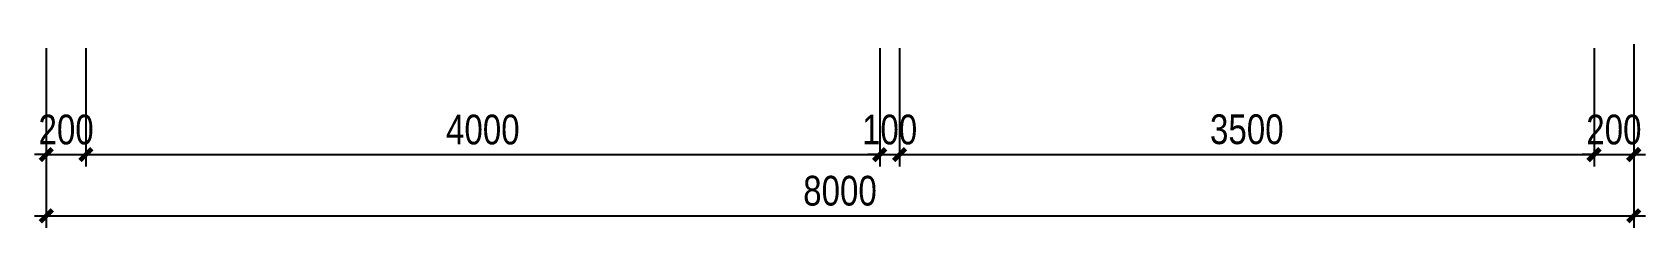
# Model space of a CAD drawing. Extents: x 160245 to 405305, y -111140 to 232735.
# Drawn here: x 251475 to 259616, y -105387 to -104402 of the extents above; entities that cross this region are included whole.
import ezdxf

# ---------------------------------------------------------------- set-up
doc = ezdxf.new("R2010")
doc.units = 0
doc.header["$LTSCALE"] = 10
doc.header["$MEASUREMENT"] = 0
doc.layers.get('Defpoints').update_dxf_attribs({"color": 229})
doc.layers.add('P-o 原建筑尺寸', color=8, linetype='Continuous')
doc.styles.add('PDC DIM', font='PMingLiU-ExtB.ttf', dxfattribs={"width": 0.85})
doc.dimstyles.new('PDC-A2', dxfattribs={"dimscale": 0, "dimtxt": 2.5, "dimasz": 1, "dimexe": 1, "dimexo": 1, "dimgap": 0.7, "dimtad": 1, "dimdec": 0, "dimtxsty": 'PDC DIM', "dimblk": 'ARCHTICK', "dimcen": 1, "dimdle": 1, "dimclrd": 8, "dimclre": 8, "dimclrt": 9, "dimadec": 0, "dimazin": 0, "dimtfac": 1, "dimtdec": 0, "dimtix": 1, "dimtmove": 2, "dimatfit": 3, "dimldrblk": 'PDC A2 T R', "dimfxl": 10, "dimfxlon": 1, "dimarcsym": 0})

# ---------------------------------------------------------------- blocks, each defined once
blk = doc.blocks.new('_ArchTick')
at = {"color": 0, "linetype": 'ByBlock', "const_width": 0.4}
blk.add_lwpolyline([(-0.5, -0.5), (0.5, 0.5)], dxfattribs=at)
blk = doc.blocks.new('*D1305')
at = {"layer": 'Defpoints', "color": 0, "transparency": 16777216}
for p in [(251545.2, -104421.9), (251745.2, -104421.9), (251745.2, -105018.6)]:
    blk.add_point(p, dxfattribs=at)
at = {"layer": 'P-o 原建筑尺寸', "color": 8, "lineweight": -2, "transparency": 16777216}
for p, q in [((251545.2, -104481.9), (251545.2, -105078.6)), ((251745.2, -104481.9), (251745.2, -105078.6)), ((251545.2, -105018.6), (251485.2, -105018.6)), ((251545.2, -105018.6), (251745.2, -105018.6)), ((251745.2, -105018.6), (251805.2, -105018.6))]:
    blk.add_line(p, q, dxfattribs=at)
at = {"layer": 'P-o 原建筑尺寸', "color": 8, "lineweight": -2, "transparency": 16777216, "xscale": 60, "yscale": 60, "zscale": 60}
blk.add_blockref('_ArchTick', (251545.2, -105018.6), dxfattribs=at)
at = {"layer": 'P-o 原建筑尺寸', "color": 8, "lineweight": -2, "transparency": 16777216, "xscale": 60, "yscale": 60, "zscale": 60, "rotation": 180}
blk.add_blockref('_ArchTick', (251745.2, -105018.6), dxfattribs=at)
at = {"layer": 'P-o 原建筑尺寸', "color": 9, "transparency": 16777216, "insert": (251645.2, -104893.1), "char_height": 150, "attachment_point": 5, "style": 'PDC DIM'}
blk.add_mtext('200', dxfattribs=at)
blk = doc.blocks.new('PDC A2 T R')
at = {"color": 0, "linetype": 'ByBlock'}
blk.add_line((0, 0), (-2, 0), dxfattribs=at)
for points in [[(-2.15, 0.89), (-1.49, 1.35), (-0.6, 0), (0, 0)], [(-2.15, -0.89), (-1.49, -1.35), (-0.6, 0), (0, 0)]]:
    blk.add_solid(points, dxfattribs=at)
blk = doc.blocks.new('*D1306')
at = {"layer": 'Defpoints', "color": 0, "transparency": 16777216}
for p in [(251745.2, -104421.9), (255745.2, -104421.9), (255745.2, -105018.6)]:
    blk.add_point(p, dxfattribs=at)
at = {"layer": 'P-o 原建筑尺寸', "color": 8, "lineweight": -2, "transparency": 16777216}
for p, q in [((251745.2, -104481.9), (251745.2, -105078.6)), ((255745.2, -104481.9), (255745.2, -105078.6)), ((251685.2, -105018.6), (255805.2, -105018.6))]:
    blk.add_line(p, q, dxfattribs=at)
at = {"layer": 'P-o 原建筑尺寸', "color": 8, "lineweight": -2, "transparency": 16777216, "xscale": 60, "yscale": 60, "zscale": 60, "rotation": 180}
blk.add_blockref('_ArchTick', (251745.2, -105018.6), dxfattribs=at)
at = {"layer": 'P-o 原建筑尺寸', "color": 8, "lineweight": -2, "transparency": 16777216, "xscale": 60, "yscale": 60, "zscale": 60}
blk.add_blockref('_ArchTick', (255745.2, -105018.6), dxfattribs=at)
at = {"layer": 'P-o 原建筑尺寸', "color": 9, "transparency": 16777216, "insert": (253745.2, -104893.1), "char_height": 150, "attachment_point": 5, "style": 'PDC DIM'}
blk.add_mtext('4000', dxfattribs=at)
blk = doc.blocks.new('*D1307')
at = {"layer": 'Defpoints', "color": 0, "transparency": 16777216}
for p in [(255745.2, -104421.9), (255845.2, -104421.9), (255845.2, -105018.6)]:
    blk.add_point(p, dxfattribs=at)
at = {"layer": 'P-o 原建筑尺寸', "color": 8, "lineweight": -2, "transparency": 16777216}
for p, q in [((255745.2, -104481.9), (255745.2, -105078.6)), ((255845.2, -104481.9), (255845.2, -105078.6)), ((255745.2, -105018.6), (255685.2, -105018.6)), ((255745.2, -105018.6), (255845.2, -105018.6)), ((255845.2, -105018.6), (255905.2, -105018.6))]:
    blk.add_line(p, q, dxfattribs=at)
at = {"layer": 'P-o 原建筑尺寸', "color": 8, "lineweight": -2, "transparency": 16777216, "xscale": 60, "yscale": 60, "zscale": 60}
blk.add_blockref('_ArchTick', (255745.2, -105018.6), dxfattribs=at)
at = {"layer": 'P-o 原建筑尺寸', "color": 8, "lineweight": -2, "transparency": 16777216, "xscale": 60, "yscale": 60, "zscale": 60, "rotation": 180}
blk.add_blockref('_ArchTick', (255845.2, -105018.6), dxfattribs=at)
at = {"layer": 'P-o 原建筑尺寸', "color": 9, "transparency": 16777216, "insert": (255795.2, -104893.1), "char_height": 150, "attachment_point": 5, "style": 'PDC DIM'}
blk.add_mtext('100', dxfattribs=at)
blk = doc.blocks.new('*D1308')
at = {"layer": 'Defpoints', "color": 0, "transparency": 16777216}
for p in [(255845.2, -104421.9), (259345.2, -104421.9), (259345.2, -105018.6)]:
    blk.add_point(p, dxfattribs=at)
at = {"layer": 'P-o 原建筑尺寸', "color": 8, "lineweight": -2, "transparency": 16777216}
for p, q in [((255845.2, -104481.9), (255845.2, -105078.6)), ((259345.2, -104481.9), (259345.2, -105078.6)), ((255785.2, -105018.6), (259405.2, -105018.6))]:
    blk.add_line(p, q, dxfattribs=at)
at = {"layer": 'P-o 原建筑尺寸', "color": 8, "lineweight": -2, "transparency": 16777216, "xscale": 60, "yscale": 60, "zscale": 60, "rotation": 180}
blk.add_blockref('_ArchTick', (255845.2, -105018.6), dxfattribs=at)
at = {"layer": 'P-o 原建筑尺寸', "color": 8, "lineweight": -2, "transparency": 16777216, "xscale": 60, "yscale": 60, "zscale": 60}
blk.add_blockref('_ArchTick', (259345.2, -105018.6), dxfattribs=at)
at = {"layer": 'P-o 原建筑尺寸', "color": 9, "transparency": 16777216, "insert": (257595.2, -104891.7), "char_height": 150, "attachment_point": 5, "style": 'PDC DIM'}
blk.add_mtext('3500', dxfattribs=at)
blk = doc.blocks.new('*D1309')
at = {"layer": 'Defpoints', "color": 0, "transparency": 16777216}
for p in [(259345.2, -104421.9), (259545.2, -104402), (259545.2, -105018.6)]:
    blk.add_point(p, dxfattribs=at)
at = {"layer": 'P-o 原建筑尺寸', "color": 8, "lineweight": -2, "transparency": 16777216}
for p, q in [((259345.2, -104481.9), (259345.2, -105078.6)), ((259545.2, -104462), (259545.2, -105078.6)), ((259345.2, -105018.6), (259285.2, -105018.6)), ((259345.2, -105018.6), (259545.2, -105018.6)), ((259545.2, -105018.6), (259605.2, -105018.6))]:
    blk.add_line(p, q, dxfattribs=at)
at = {"layer": 'P-o 原建筑尺寸', "color": 8, "lineweight": -2, "transparency": 16777216, "xscale": 60, "yscale": 60, "zscale": 60}
blk.add_blockref('_ArchTick', (259345.2, -105018.6), dxfattribs=at)
at = {"layer": 'P-o 原建筑尺寸', "color": 8, "lineweight": -2, "transparency": 16777216, "xscale": 60, "yscale": 60, "zscale": 60, "rotation": 180}
blk.add_blockref('_ArchTick', (259545.2, -105018.6), dxfattribs=at)
at = {"layer": 'P-o 原建筑尺寸', "color": 9, "transparency": 16777216, "insert": (259445.2, -104893.1), "char_height": 150, "attachment_point": 5, "style": 'PDC DIM'}
blk.add_mtext('200', dxfattribs=at)
blk = doc.blocks.new('*D1186')
at = {"layer": 'Defpoints', "color": 0, "transparency": 16777216}
for p in [(251545.2, -104518.6), (259545.2, -104518.6), (259545.2, -105326.9)]:
    blk.add_point(p, dxfattribs=at)
at = {"layer": 'P-o 原建筑尺寸', "color": 8, "lineweight": -2, "transparency": 16777216}
for p, q in [((251545.2, -104726.9), (251545.2, -105386.9)), ((259545.2, -104726.9), (259545.2, -105386.9)), ((251485.2, -105326.9), (259605.2, -105326.9))]:
    blk.add_line(p, q, dxfattribs=at)
at = {"layer": 'P-o 原建筑尺寸', "color": 8, "lineweight": -2, "transparency": 16777216, "xscale": 60, "yscale": 60, "zscale": 60, "rotation": 180}
blk.add_blockref('_ArchTick', (251545.2, -105326.9), dxfattribs=at)
at = {"layer": 'P-o 原建筑尺寸', "color": 8, "lineweight": -2, "transparency": 16777216, "xscale": 60, "yscale": 60, "zscale": 60}
blk.add_blockref('_ArchTick', (259545.2, -105326.9), dxfattribs=at)
at = {"layer": 'P-o 原建筑尺寸', "color": 9, "transparency": 16777216, "insert": (255545.2, -105201.4), "char_height": 150, "attachment_point": 5, "style": 'PDC DIM'}
blk.add_mtext('8000', dxfattribs=at)

msp = doc.modelspace()

# ---------------------------------------------------------------- dimensions: what is measured, and where the dimension line sits
at = {"layer": 'P-o 原建筑尺寸'}
for base, p1, p2, picture, middle in [((251745.2, -105018.6), (251545.2, -104421.9), (251745.2, -104421.9), '*D1305', (251645.2, -104893.1)), ((255745.2, -105018.6), (251745.2, -104421.9), (255745.2, -104421.9), '*D1306', (253745.2, -104893.1)), ((255845.2, -105018.6), (255745.2, -104421.9), (255845.2, -104421.9), '*D1307', (255795.2, -104893.1)), ((259345.2, -105018.6), (255845.2, -104421.9), (259345.2, -104421.9), '*D1308', (257595.2, -104891.7)), ((259545.2, -105018.6), (259345.2, -104421.9), (259545.2, -104402), '*D1309', (259445.2, -104893.1)), ((259545.2, -105326.9), (251545.2, -104518.6), (259545.2, -104518.6), '*D1186', (255545.2, -105201.4))]:
    dim = msp.add_linear_dim(base=base, p1=p1, p2=p2, dimstyle='PDC-A2', override={"dimscale": 60}, dxfattribs=at)
    dim.commit()
    dim.dimension.update_dxf_attribs({"geometry": picture, "text_midpoint": middle})

doc.saveas('drawing.dxf')
